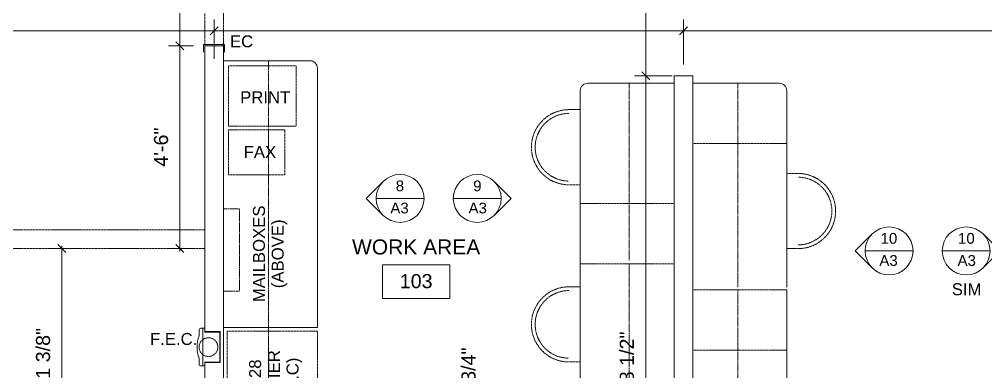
# Model space of a CAD drawing. Header units: inches. Extents: x -2804 to 58974, y -36095 to 66.
# Drawn here: x 21724.5 to 21981.9, y -23554 to -23460.2 of the extents above; entities that cross this region are included whole.
import ezdxf

# ---------------------------------------------------------------- set-up
doc = ezdxf.new("R2010")
doc.units = ezdxf.units.IN
doc.header["$MEASUREMENT"] = 0
doc.header["$XCLIPFRAME"] = 2
doc.linetypes.add('IMPORT-DASHED2', pattern=[0.1875, 0.125, -0.0625])
doc.linetypes.add('IMPORT-HIDDEN2 _3_', pattern=[0.09375, 0.0625, -0.03125])
for name, color, linetype, lineweight in [('15xx-Jefferson-REHAB-pr5_dwg', 45, 'Continuous', 9), ('171-LBLU-SC20', 7, 'Continuous', 9), ('A-CABINET-LOWER', 7, 'Continuous', 9), ('A-CABINET-UNDER', 7, 'IMPORT-HIDDEN2 _3_', 9), ('A-CABINET-UPPER', 7, 'IMPORT-DASHED2', 9), ('A-CLNG', 13, 'Continuous', 13), ('A-DIM', 7, 'Continuous', 9), ('A-ETAG-NOTE', 7, 'Continuous', 9), ('A-ETAG-SYM', 7, 'Continuous', 9), ('A-FURN', 7, 'IMPORT-HIDDEN2 _3_', 9), ('A-FURN-PIC', 7, 'Continuous', 9), ('A-ROOM-NOTE', 7, 'Continuous', 9), ('A-ROOM-SYM', 7, 'Continuous', 9), ('A-TEXT-8', 7, 'Continuous', 9), ('A-WALL', 113, 'Continuous', 13), ('G-ANNO-REFR', 1, 'Continuous', 9)]:
    doc.layers.add(name, color=color, linetype=linetype, lineweight=lineweight)
doc.styles.add('Arial_10', font='arial.ttf', dxfattribs={"height": 4})
doc.styles.add('Arial_11', font='arial.ttf', dxfattribs={"height": 2.863158})
doc.styles.add('Arial_5', font='arial.ttf', dxfattribs={"height": 3.1875})
doc.styles.add('Arial_6', font='arial.ttf', dxfattribs={"height": 3.75})
picture_1 = doc.add_image_def('image1.jpg', size_in_pixel=(1920, 1080))

# ---------------------------------------------------------------- blocks, each defined once
blk = doc.blocks.new('15xx-Jefferson-REHAB-pr5_dwg_RT8-N-1286385-Site Locator Map')
at = {"layer": 'A-ROOM-SYM', "flags": 128}
blk.add_lwpolyline([(18, -9), (-18, -9), (-18, 9), (18, 9)], close=True, dxfattribs=at)
blk = doc.blocks.new('15xx-Jefferson-REHAB-pr5_dwg_FCM-TIC-1286384-Site Locator Map')
at = {"layer": 'A-DIM'}
for p, q in [((0.48, 0), (-1.37, 0)), ((-0.71, -0.71), (0.71, 0.71))]:
    blk.add_line(p, q, dxfattribs=at)
blk = doc.blocks.new('15xx-Jefferson-REHAB-pr5_dwg_RCHAIR-1286391-Site Locator Map')
at = {"layer": 'A-FURN', "flags": 128}
blk.add_lwpolyline([(10, 3), (10, 0), (-10, 0), (-10, 3)], dxfattribs=at)
at = {"layer": 'A-FURN'}
for radius, start in [(10, 360), (9, 0)]:
    blk.add_arc((0, 3), radius, start, 180, dxfattribs=at)
blk = doc.blocks.new('15xx-Jefferson-REHAB-pr5_dwg_EVL8-1286395-Site Locator Map')
at = {"layer": 'A-ETAG-SYM'}
blk.add_line((-15, 0), (15, 0), dxfattribs=at)
at = {"layer": 'A-ETAG-SYM', "flags": 128}
blk.add_lwpolyline([(-10.61, 10.61), (-21.21, 0), (-10.61, -10.61)], dxfattribs=at)
at = {"layer": 'A-ETAG-SYM'}
blk.add_circle((0, 0), 15, dxfattribs=at)
blk = doc.blocks.new('15xx-Jefferson-REHAB-pr5_dwg_EVL8-1286394-Site Locator Map')
at = {"layer": 'A-ETAG-SYM'}
blk.add_line((-15, 0), (15, 0), dxfattribs=at)
at = {"layer": 'A-ETAG-SYM', "flags": 128}
blk.add_lwpolyline([(-10.61, 10.61), (-21.21, 0), (-10.61, -10.61)], dxfattribs=at)
at = {"layer": 'A-ETAG-SYM'}
blk.add_circle((0, 0), 15, dxfattribs=at)
blk = doc.blocks.new('15xx-Jefferson-REHAB-pr5_dwg-1211969-Site Locator Map')
at = {"layer": '171-LBLU-SC20', "flags": 128}
blk.add_lwpolyline([(11316.03, 9490.15), (11316.03, 9492.21), (11310.42, 9492.21), (11310.42, 9490.14)], dxfattribs=at)
at = {"layer": 'A-CABINET-LOWER'}
for p, q in [((11338.73, 9487.9), (11315.73, 9487.9)), ((11410.73, 9385.9), (11410.73, 9479.9)), ((11412.73, 9481.9), (11435.73, 9481.9)), ((11463.73, 9481.9), (11440.73, 9481.9)), ((11465.73, 9479.9), (11465.73, 9427.65)), ((11465.73, 9426.9), (11465.73, 9371.9))]:
    blk.add_line(p, q, dxfattribs=at)
at = {"layer": 'A-CABINET-LOWER', "flags": 128}
blk.add_lwpolyline([(11315.73, 9416.9), (11340.73, 9416.9), (11340.73, 9485.9)], dxfattribs=at)
at = {"layer": 'A-CABINET-LOWER'}
for centre, start, end in [((11338.73, 9485.9), 0, 90), ((11412.73, 9479.9), 90, 180), ((11463.73, 9479.9), 0, 90)]:
    blk.add_arc(centre, 2, start, end, dxfattribs=at)
at = {"layer": 'A-CABINET-UNDER'}
for p, q in [((11465.73, 9465.9), (11440.73, 9465.9)), ((11410.73, 9449.9), (11435.73, 9449.9)), ((11410.73, 9433.9), (11435.73, 9433.9)), ((11465.73, 9426.9), (11440.73, 9426.9)), ((11465.73, 9410.9), (11440.73, 9410.9))]:
    blk.add_line(p, q, dxfattribs=at)
at = {"layer": 'A-CABINET-UPPER'}
for p, q in [((11327.73, 9385.9), (11327.73, 9487.9)), ((11423.73, 9481.9), (11423.73, 9434.65)), ((11452.73, 9481.9), (11452.73, 9427.65)), ((11423.73, 9433.9), (11423.73, 9385.9)), ((11452.73, 9426.9), (11452.73, 9371.9))]:
    blk.add_line(p, q, dxfattribs=at)
at = {"layer": 'A-CABINET-UPPER', "flags": 128}
blk.add_lwpolyline([(11315.73, 9448.51), (11320.03, 9448.51), (11320.03, 9426.59), (11315.73, 9426.59)], close=True, dxfattribs=at)
at = {"layer": 'A-CLNG', "color": 7, "linetype": 'IMPORT-HIDDEN2 _3_', "lineweight": 9}
for p, q in [((11310.73, 9533.9), (11310.73, 9491.9)), ((11315.73, 9491.9), (11315.73, 9533.9)), ((11250.73, 9442.9), (11310.73, 9442.9)), ((11250.73, 9437.9), (11310.73, 9437.9))]:
    blk.add_line(p, q, dxfattribs=at)
at = {"layer": 'A-DIM'}
for p, q in [((11428.16, 9569.9), (11428.16, 9485.4)), ((11304.13, 9532.4), (11304.13, 9493.4)), ((11249.73, 9495.86), (11311.73, 9495.86)), ((11314.73, 9495.86), (11436.73, 9495.86)), ((11439.73, 9495.86), (11557.73, 9495.86)), ((11304.13, 9490.4), (11304.13, 9439.4)), ((11428.16, 9482.4), (11428.16, 9368.9)), ((11277.73, 9437.9), (11269.69, 9437.9)), ((11307.73, 9437.9), (11301.13, 9437.9))]:
    blk.add_line(p, q, dxfattribs=at)
at = {"layer": 'A-DIM', "flags": 128}
for points in [[(11313.23, 9498.86), (11313.23, 9488.37)], [(11438.23, 9498.86), (11438.23, 9486.9)], [(11301.13, 9491.9), (11307.73, 9491.9)], [(11425.16, 9483.9), (11435.23, 9483.9)]]:
    blk.add_lwpolyline(points, close=True, dxfattribs=at)
blk.add_lwpolyline([(11272.69, 9436.4), (11272.69, 9378.01), (11272.69, 9379.51)], dxfattribs=at)
at = {"layer": 'A-FURN', "flags": 128}
for points in [[(11335.08, 9486.5), (11335.08, 9470.5), (11317.08, 9470.5), (11317.08, 9486.5)], [(11317.08, 9457.5), (11332.08, 9457.5), (11332.08, 9469.5), (11317.08, 9469.5)], [(11316.73, 9387.9), (11340.73, 9387.9), (11340.73, 9415.9), (11316.73, 9415.9)]]:
    blk.add_lwpolyline(points, close=True, dxfattribs=at)
at = {"layer": 'A-FURN-PIC'}
for p, q in [((11309.23, 9416.2), (11309.23, 9414.7)), ((11309.23, 9408.7), (11309.23, 9407.2)), ((11309.73, 9406.7), (11310.23, 9406.7))]:
    blk.add_line(p, q, dxfattribs=at)
at = {"layer": 'A-FURN-PIC', "flags": 128}
blk.add_lwpolyline([(11310.23, 9416.7), (11310.73, 9416.7), (11310.73, 9415.7), (11314.73, 9415.7), (11314.73, 9407.7), (11310.73, 9407.7), (11310.73, 9406.7), (11310.23, 9406.7), (11310.23, 9416.7), (11309.73, 9416.7)], dxfattribs=at)
at = {"layer": 'A-FURN-PIC', "linetype": 'IMPORT-DASHED2'}
blk.add_circle((11311.73, 9411.7), 2.5, dxfattribs=at)
at = {"layer": 'A-FURN-PIC'}
for centre, radius, start, end in [((11309.73, 9416.2), 0.5, 90, 180), ((11317.98, 9411.7), 9.25, 161.0754, 198.9246), ((11309.73, 9407.2), 0.5, 180, 270)]:
    blk.add_arc(centre, radius, start, end, dxfattribs=at)
at = {"layer": 'A-WALL', "color": 7, "lineweight": 9, "flags": 128}
blk.add_lwpolyline([(11315.73, 9385.9), (11353.73, 9385.9), (11353.73, 9380.9), (11332.41, 9380.9), (11285.23, 9369.69), (11283.66, 9376.51), (11310.73, 9382.95), (11310.73, 9407.58), (11314.86, 9407.58), (11314.86, 9415.83), (11310.73, 9415.83), (11310.73, 9491.9), (11315.73, 9491.9)], close=True, dxfattribs=at)
blk.add_lwpolyline([(11623.73, 9364.9), (11498.73, 9364.9), (11435.73, 9364.9), (11435.73, 9383.15), (11398.73, 9383.15), (11398.73, 9365.15), (11394.73, 9365.15), (11394.73, 9380.9), (11394.73, 9385.9), (11435.73, 9385.9), (11435.73, 9483.9), (11440.73, 9483.9), (11440.73, 9371.9), (11556.73, 9371.9)], dxfattribs=at)
for name, p, xscale, yscale, zscale in [('15xx-Jefferson-REHAB-pr5_dwg_FCM-TIC-1286384-Site Locator Map', (11313.23, 9495.86), 1.5, 1.5, 1.5), ('15xx-Jefferson-REHAB-pr5_dwg_FCM-TIC-1286384-Site Locator Map', (11438.23, 9495.86), 1.5, 1.5, 1.5), ('15xx-Jefferson-REHAB-pr5_dwg_EVL8-1286394-Site Locator Map', (11362.76, 9451.25), 0.4250000000029104, 0.4250000000029104, 0.4250000000029104), ('15xx-Jefferson-REHAB-pr5_dwg_EVL8-1286394-Site Locator Map', (11492.97, 9437.29), 0.4250000000029104, 0.4250000000029104, 0.4250000000029104), ('15xx-Jefferson-REHAB-pr5_dwg_RT8-N-1286385-Site Locator Map', (11367.04, 9429.11), 0.5, 0.5, 0.5)]:
    blk.add_blockref(name, p, dxfattribs=dict(xscale=xscale, yscale=yscale, zscale=zscale))
at = {"xscale": 1.5, "yscale": 1.5, "zscale": 1.5}
for p, rotation in [((11313.23, 9495.86), 180), ((11438.23, 9495.86), 180), ((11304.13, 9491.9), 270), ((11304.13, 9491.9), 89.99999999999999), ((11428.16, 9483.9), 270), ((11428.16, 9483.9), 89.99999999999999), ((11272.69, 9437.9), 89.99999999999999), ((11304.13, 9437.9), 270)]:
    blk.add_blockref('15xx-Jefferson-REHAB-pr5_dwg_FCM-TIC-1286384-Site Locator Map', p, dxfattribs=dict(at, rotation=rotation))
for p, rotation in [((11410.73, 9464.88), 89.99999999999999), ((11465.73, 9447.9), 270), ((11410.73, 9417.74), 89.99999999999999)]:
    blk.add_blockref('15xx-Jefferson-REHAB-pr5_dwg_RCHAIR-1286391-Site Locator Map', p, dxfattribs=dict(rotation=rotation))
at = {"extrusion": (0, 0, -1), "xscale": 0.4250000000029104, "yscale": 0.4250000000029104, "zscale": -0.4250000000029104}
for p in [(-11383.3, 9451.25), (-11513.5, 9437.29)]:
    blk.add_blockref('15xx-Jefferson-REHAB-pr5_dwg_EVL8-1286395-Site Locator Map', p, dxfattribs=at)
at = {"layer": 'A-DIM', "char_height": 3.75, "attachment_point": 2, "rotation": 90, "line_spacing_factor": 0.938532, "style": 'Arial_6'}
for s, insert, width in [('4\'-6"', (11297.23, 9464.9), 12.3988), ('5\'-1 3/8"', (11265.8, 9407.21), 22.8303), ('9\'-8 1/2"', (11421.26, 9406.26), 22.8303), ('1\'-8 3/4"', (11379.1, 9402.01), 22.8303)]:
    blk.add_mtext(s, dxfattribs=dict(at, insert=insert, width=width))
at = {"layer": 'A-ETAG-NOTE', "attachment_point": 2, "line_spacing_factor": 0.938532, "style": 'Arial_11'}
for s, insert, char_height, width in [('8', (11362.72, 9456.03), 2.86, 2.6549), ('9', (11383.34, 9456.03), 2.86, 2.6549), ('A3', (11362.62, 9450.14), 2.863, 5.8338), ('A3', (11383.44, 9450.14), 2.863, 5.8338), ('10', (11492.93, 9442.07), 2.863, 5.3098), ('10', (11513.55, 9442.07), 2.863, 5.3098), ('A3', (11492.83, 9436.17), 2.863, 5.8338), ('A3', (11513.65, 9436.17), 2.863, 5.8338)]:
    blk.add_mtext(s, dxfattribs=dict(at, insert=insert, char_height=char_height, width=width))
at = {"layer": 'A-ROOM-NOTE', "attachment_point": 2, "line_spacing_factor": 0.938532}
for s, insert, char_height, width, style in [('WORK AREA', (11367.04, 9440.35), 4, 40.6043, 'Arial_10'), ('103', (11367.04, 9431.13), 3.75, 10.4315, 'Arial_6')]:
    blk.add_mtext(s, dxfattribs=dict(at, insert=insert, char_height=char_height, width=width, style=style))
at = {"layer": 'A-TEXT-8', "char_height": 3.187, "attachment_point": 2, "line_spacing_factor": 0.938532, "style": 'Arial_5'}
for s, insert, width in [('EC', (11320.55, 9494.65), 7.3501), ('PRINT', (11326.85, 9479.76), 15.8669), ('FAX', (11325.44, 9465.21), 10.3057), ('SIM', (11513.63, 9428.69), 9.4112), ('F.E.C.', (11302.47, 9415.46), 15.0113)]:
    blk.add_mtext(s, dxfattribs=dict(at, insert=insert, width=width))
at = {"layer": 'A-TEXT-8', "char_height": 3.187, "attachment_point": 2, "rotation": 90, "line_spacing_factor": 0.938532, "style": 'Arial_5'}
for s, insert, width in [('MAILBOXES\\P(ABOVE)', (11323.59, 9436.52), 30.6448), ('24x28\\PCOPIER\\P(N.I.C)', (11322.57, 9402.35), 20.3002)]:
    blk.add_mtext(s, dxfattribs=dict(at, insert=insert, width=width))

msp = doc.modelspace()

# ---------------------------------------------------------------- block references
at = {"layer": '15xx-Jefferson-REHAB-pr5_dwg', "color": 7}
msp.add_blockref('15xx-Jefferson-REHAB-pr5_dwg-1211969-Site Locator Map', (10463.16, -32959.13), dxfattribs=at)

# ---------------------------------------------------------------- pictures from other files: only their frames are drawn
at = {"layer": 'G-ANNO-REFR'}
image = msp.add_image(picture_1, insert=(2622.27, -39288.79), size_in_units=(58514.29, 32914.29), dxfattribs=at)
image.set_boundary_path([(6.22075, 974.7155), (6.22075, 84.07945), (1848.5501, 84.07945), (1848.5501, 974.7155), (6.22075, 974.7155)])
image.dxf.flags = 15

doc.saveas('drawing.dxf')
